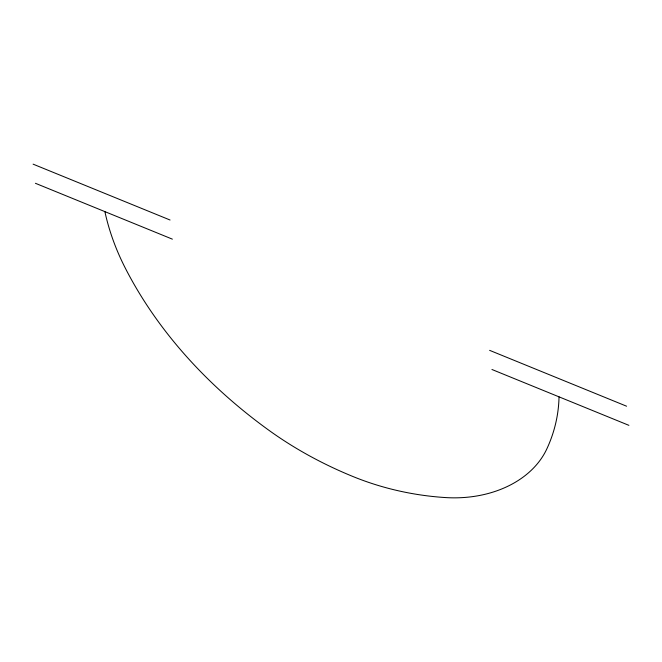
<?xml version="1.0" encoding="UTF-8"?>
<svg xmlns="http://www.w3.org/2000/svg" width="662" height="662" viewBox="0 0 662 662"><rect width="100%" height="100%" fill="white"/><g stroke="black" fill="none" stroke-linecap="round" stroke-linejoin="round"><path stroke-width="0.99" d="M33.1 164.151L170.06 220.016M489.623 350.347L626.575 406.203M35.425 183.291L172.377 239.148M491.94 369.487L628.9 425.343M559.034 396.844A225.403 169.861 7.8 0 1 546.779 449.01A106.888 80.549 7.8 0 1 445.493 497.567A225.403 169.861 7.8 0 1 353.069 476.566A353.02 266.025 7.8 0 1 268.16 429.746A533.324 401.892 7.8 0 1 125.35 268.209A353.02 266.025 7.8 0 1 104.886 211.625"/></g></svg>
